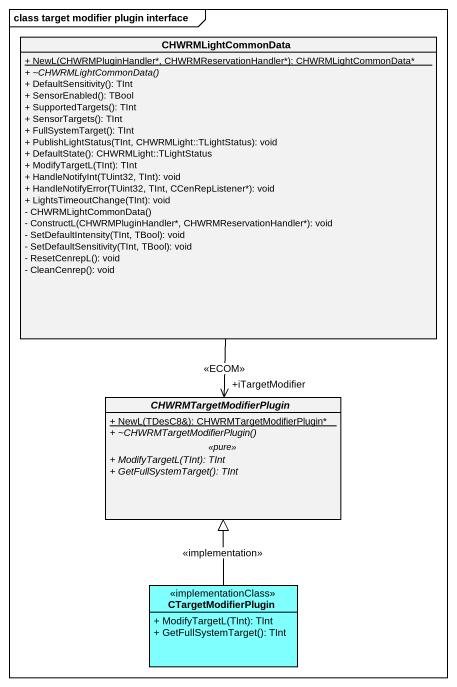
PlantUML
@startuml
mainframe class target modifier plugin interface
hide circle
hide empty members
skinparam classAttributeIconSize 0
class CHWRMLightCommonData {
  {static} + NewL(CHWRMPluginHandler*, CHWRMReservationHandler*): CHWRMLightCommonData*
  {abstract} + ~CHWRMLightCommonData()
  + DefaultSensitivity(): TInt
  + SensorEnabled(): TBool
  + SupportedTargets(): TInt
  + SensorTargets(): TInt
  + FullSystemTarget(): TInt
  + PublishLightStatus(TInt, CHWRMLight::TLightStatus): void
  + DefaultState(): CHWRMLight::TLightStatus
  + ModifyTargetL(TInt): TInt
  + HandleNotifyInt(TUint32, TInt): void
  + HandleNotifyError(TUint32, TInt, CCenRepListener*): void
  + LightsTimeoutChange(TInt): void
  - CHWRMLightCommonData()
  - ConstructL(CHWRMPluginHandler*, CHWRMReservationHandler*): void
  - SetDefaultIntensity(TInt, TBool): void
  - SetDefaultSensitivity(TInt, TBool): void
  - ResetCenrepL(): void
  - CleanCenrep(): void
}
abstract class CHWRMTargetModifierPlugin {
  {static} + NewL(TDesC8&): CHWRMTargetModifierPlugin*
  {abstract} + ~CHWRMTargetModifierPlugin()
  .. <<pure>> ..
  {abstract} + ModifyTargetL(TInt): TInt
  {abstract} + GetFullSystemTarget(): TInt
}
class CTargetModifierPlugin <<implementationClass>> #80FFFF {
  + ModifyTargetL(TInt): TInt
  + GetFullSystemTarget(): TInt
}
CHWRMLightCommonData --> "+iTargetModifier" CHWRMTargetModifierPlugin : <<ECOM>>
CTargetModifierPlugin -up-|> CHWRMTargetModifierPlugin : <<implementation>>
@enduml
